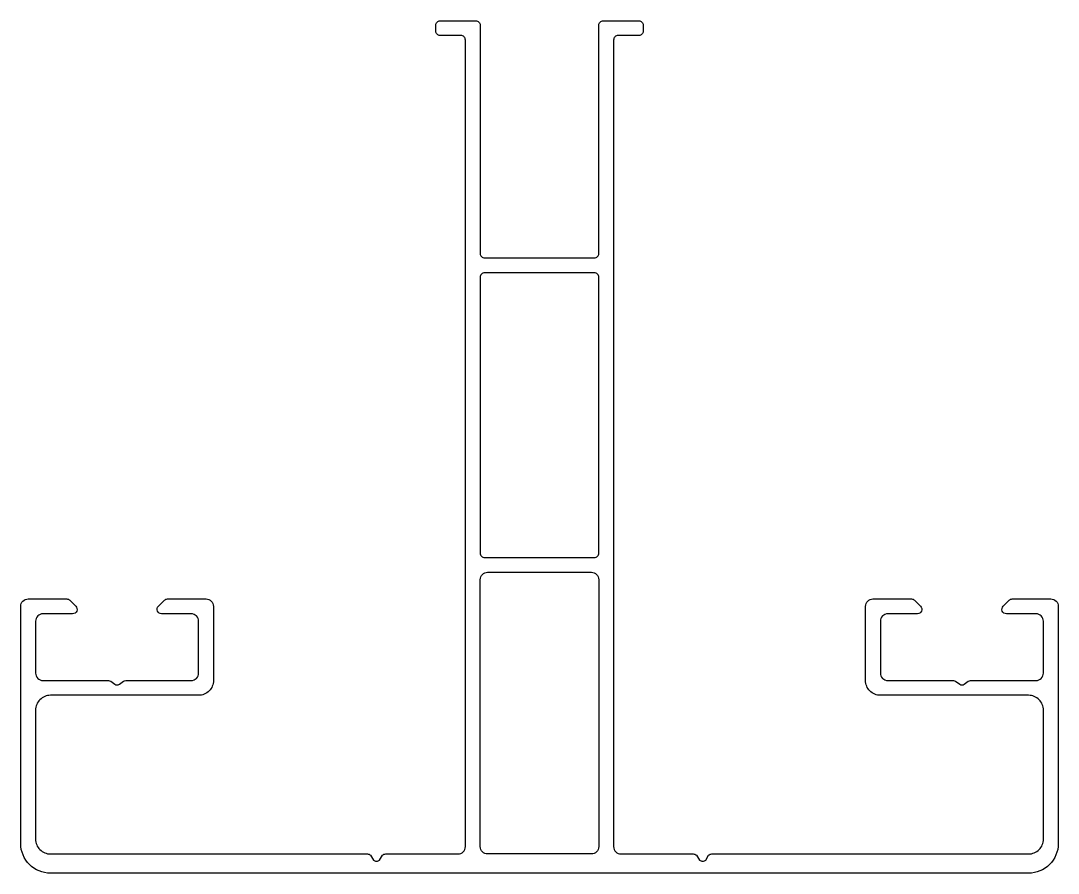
# Model space of a CAD drawing. Extents: x 891.1 to 961.1, y 493 to 550.5.
import ezdxf

# ---------------------------------------------------------------- set-up
doc = ezdxf.new("R2010")
doc.units = 0
doc.layers.get('0').update_dxf_attribs({"linetype": 'CONTINUOUS'})
doc.layers.add('290304SEND', color=182, linetype='CONTINUOUS')

msp = doc.modelspace()

# ---------------------------------------------------------------- linework, layer by layer
at = {"color": 0}
msp.add_lwpolyline([(922.074, 512.835, -0.414214), (922.574, 513.335), (929.574, 513.335, -0.414214), (930.074, 512.835), (930.074, 494.835, -0.414214), (929.574, 494.335), (922.574, 494.335, -0.414214), (922.074, 494.835)], format="xyb", close=True, dxfattribs=at)
at = {"layer": '290304SEND', "color": 0, "flags": 128}
for points in [[(915.289, 493.927), (915.484, 494.247, -0.198912), (915.696, 494.335), (920.574, 494.335, 0.414214), (921.074, 494.835), (921.074, 549.235, 0.414214), (920.774, 549.535), (919.374, 549.535, -0.414214), (919.074, 549.835), (919.074, 550.235, -0.414214), (919.374, 550.535), (921.774, 550.535, -0.414214), (922.074, 550.235), (922.074, 534.835, 0.414214), (922.374, 534.535), (929.774, 534.535, 0.414214), (930.074, 534.835), (930.074, 550.235, -0.414214), (930.374, 550.535), (932.774, 550.535, -0.414214), (933.074, 550.235), (933.074, 549.835, -0.414214), (932.774, 549.535), (931.374, 549.535, 0.414214), (931.074, 549.235), (931.074, 494.835, 0.414214), (931.574, 494.335), (936.449, 494.335, -0.198912), (936.662, 494.247), (936.879, 493.928, 0.414214), (937.303, 493.928), (937.486, 494.247, -0.198912), (937.698, 494.335), (959.074, 494.335, 0.414214), (960.074, 495.335), (960.074, 504.035, 0.414214), (959.074, 505.035), (949.073, 505.035, -0.414214), (948.073, 506.035), (948.073, 511.035, -0.414214), (948.573, 511.535), (951.171, 511.535, -0.198912), (951.383, 511.447), (951.783, 511.047, -0.668179), (951.571, 510.535), (949.573, 510.535, 0.414214), (949.073, 510.035), (949.073, 506.535, 0.414214), (949.573, 506.035), (953.995, 506.035, -0.135933), (954.15, 505.992), (954.424, 505.778, 0.276984), (954.733, 505.778), (955.007, 505.992, -0.135933), (955.162, 506.035), (959.574, 506.035, 0.414214), (960.074, 506.535), (960.074, 510.035, 0.414214), (959.574, 510.535), (957.575, 510.535, -0.668179), (957.363, 511.047), (957.763, 511.447, -0.198912), (957.975, 511.535), (960.574, 511.535, -0.414214), (961.074, 511.035), (961.074, 495.035, -0.414214), (959.074, 493.035), (893.074, 493.035, -0.414214), (891.074, 495.035), (891.074, 511.035, -0.414214), (891.574, 511.535), (894.172, 511.535, -0.198912), (894.384, 511.447), (894.784, 511.047, -0.668179), (894.572, 510.535), (892.574, 510.535, 0.414214), (892.074, 510.035), (892.074, 506.535, 0.414214), (892.574, 506.035), (896.991, 506.035, -0.135933), (897.145, 505.992), (897.419, 505.778, 0.276984), (897.728, 505.778), (898.002, 505.992, -0.135933), (898.157, 506.035), (902.574, 506.035, 0.414214), (903.074, 506.535), (903.074, 510.035, 0.414214), (902.574, 510.535), (900.576, 510.535, -0.668179), (900.364, 511.047), (900.764, 511.447, -0.198912), (900.976, 511.535), (903.574, 511.535, -0.414214), (904.074, 511.035), (904.074, 506.035, -0.414214), (903.074, 505.035), (893.074, 505.035, 0.414214), (892.074, 504.035), (892.074, 495.335, 0.414214), (893.074, 494.335), (914.458, 494.335, -0.198912), (914.67, 494.247), (914.865, 493.927, 0.414214)], [(922.074, 514.635, 0.414214), (922.374, 514.335), (929.774, 514.335, 0.414214), (930.074, 514.635), (930.074, 533.235, 0.414214), (929.774, 533.535), (922.374, 533.535, 0.414214), (922.074, 533.235)]]:
    msp.add_lwpolyline(points, format="xyb", close=True, dxfattribs=at)

doc.saveas('drawing.dxf')
